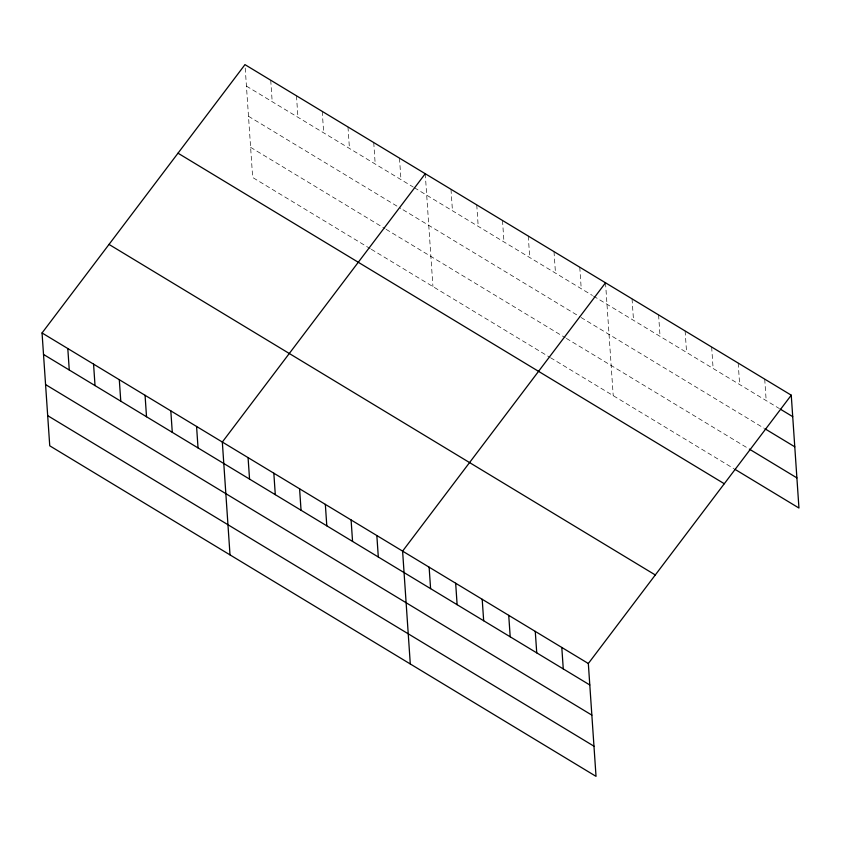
<?xml version="1.0" encoding="UTF-8"?>
<svg xmlns="http://www.w3.org/2000/svg" width="841" height="841" viewBox="0 0 841 841"><rect width="100%" height="100%" fill="white"/><g stroke="black" fill="none" stroke-linecap="round" stroke-linejoin="round"><path stroke-width="0.63" stroke-dasharray="4.21 3.15" d="M246.434 86.108L413.267 187.059M414.392 187.732L592.421 295.464M593.546 296.137L779.449 408.621M248.484 116.268L400.768 208.41M403.007 209.766L579.922 316.805M581.047 317.488L763.817 428.08M250.607 147.333L384.978 228.636M386.093 229.32L565.247 337.714M566.371 338.397L748.248 448.442M370.229 248.631L252.668 177.493L244.973 64.641M371.354 249.314L549.383 357.036M550.508 357.709L733.72 468.574M764.721 379.133L766.183 400.6M738.188 363.081L739.649 384.547M711.654 347.028L713.115 368.484M685.121 330.965L686.582 352.432M658.587 314.912L660.048 336.379M632.054 298.86L633.515 320.326M605.52 282.807L613.215 395.648M579.764 267.217L581.226 288.684M554.009 251.638L555.481 273.104M528.264 236.058L529.725 257.525M502.508 220.479L503.969 241.935M476.752 204.889L478.214 226.355M450.997 189.309L452.458 210.776M425.241 173.73L432.936 286.571M399.496 158.14L400.957 179.606M373.74 142.56L375.202 164.027M347.985 126.98L349.446 148.436M322.229 111.39L323.69 132.857M296.474 95.811L297.935 117.277M270.728 80.231L272.19 101.687"/><path stroke-width="1.26" d="M791.255 395.186L588.332 663.507L596.027 776.359L49.745 445.814L42.05 332.962L244.973 64.641L791.255 395.186L798.95 508.038L734.824 469.236M425.241 173.73L222.329 442.04L230.014 554.892M605.52 282.807L402.597 551.118L410.292 663.97M780.564 409.294L792.716 416.652M764.921 428.752L794.777 446.813M749.352 449.115L796.89 477.877M178.008 153.188L724.29 483.733M109.015 244.416L655.297 574.96M42.05 332.962L588.332 663.507M43.511 354.429L589.804 684.973M45.572 384.579L591.854 715.123M47.685 415.654L593.977 746.198M561.799 647.454L563.27 668.91M535.265 631.391L536.737 652.858M508.731 615.339L510.203 636.805M482.198 599.286L483.67 620.753M455.664 583.233L457.126 604.69M429.131 567.181L430.592 588.637M376.842 535.538L378.313 557.005M351.096 519.959L352.558 541.415M325.341 504.369L326.802 525.835M299.585 488.789L301.046 510.256M273.83 473.21L275.291 494.666M248.074 457.62L249.546 479.086M196.573 426.461L198.034 447.917M170.818 410.871L172.279 432.337M145.062 395.291L146.523 416.758M119.306 379.712L120.778 401.178M93.561 364.132L95.022 385.588M67.806 348.542L69.267 370.008"/></g></svg>
